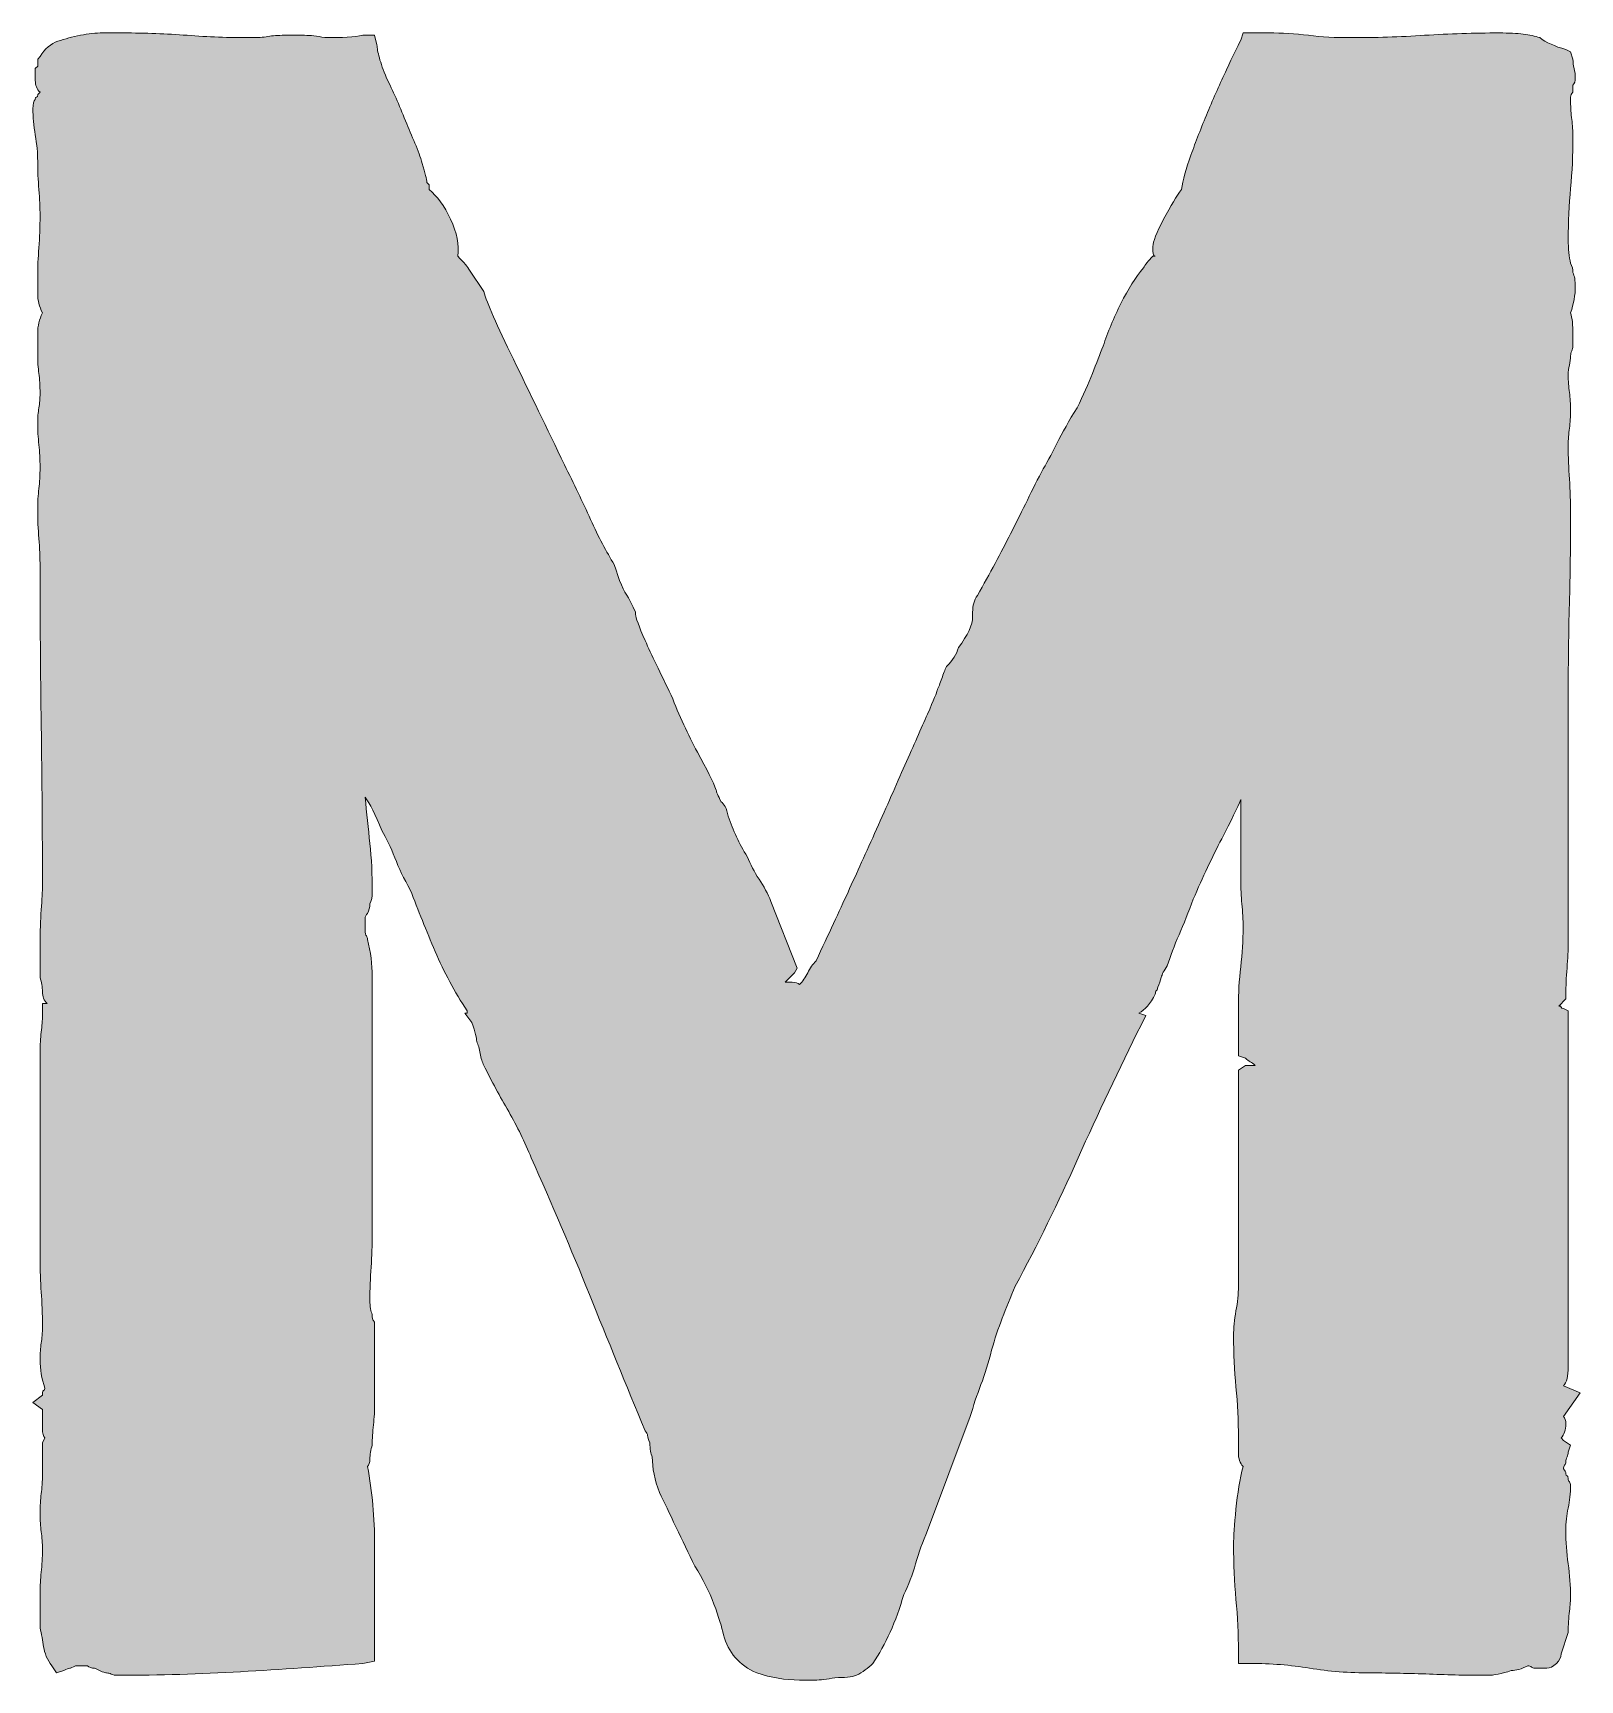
# Model space of a CAD drawing. Header units: inches. Extents: x 35 to 465, y -451 to -49.
# Drawn here: x 301.7 to 379.1, y -285.1 to -202.7 of the extents above; entities that cross this region are included whole.
import ezdxf

# ---------------------------------------------------------------- set-up
doc = ezdxf.new("R2010")
doc.units = ezdxf.units.IN
doc.header["$MEASUREMENT"] = 0
doc.layers.add('Layer 1', color=7, linetype='Continuous')

# ---------------------------------------------------------------- blocks, each defined once
blk = doc.blocks.new('block 11')
at = {"layer": 'Layer 1', "true_color": 0x0b0b0b}
h = blk.add_hatch(color=28, dxfattribs=at)
h.dxf.hatch_style = 2
edge = h.paths.add_edge_path()
edge.add_spline(control_points=[(302.661, -284.349), (302.423, -284.034), (302.284, -283.717), (302.244, -283.4), (302.204, -283.085), (302.144, -282.768), (302.067, -282.451), (302.067, -282.451), (302.067, -280.671), (302.067, -280.671), (302.067, -280.355), (302.086, -280.018), (302.125, -279.662), (302.165, -279.306), (302.186, -278.931), (302.186, -278.535), (302.186, -278.219), (302.165, -277.922), (302.125, -277.644), (302.086, -277.368), (302.067, -277.071), (302.067, -276.754), (302.067, -276.359), (302.086, -276.023), (302.125, -275.746), (302.165, -275.469), (302.186, -275.134), (302.186, -274.736), (302.186, -274.736), (302.186, -273.431), (302.186, -273.431), (302.186, -273.431), (302.186, -273.193), (302.186, -273.193), (302.186, -273.193), (302.304, -272.956), (302.304, -272.956), (302.225, -272.878), (302.186, -272.719), (302.186, -272.481), (302.186, -272.481), (302.186, -271.532), (302.186, -271.532), (302.186, -271.532), (301.71, -271.176), (301.71, -271.176), (301.71, -271.176), (302.186, -270.819), (302.186, -270.819), (302.186, -270.819), (302.186, -270.702), (302.186, -270.702), (302.186, -270.623), (302.204, -270.583), (302.244, -270.583), (302.284, -270.583), (302.304, -270.543), (302.304, -270.464), (302.144, -269.989), (302.067, -269.514), (302.067, -269.04), (302.067, -268.725), (302.086, -268.446), (302.125, -268.209), (302.165, -267.971), (302.186, -267.695), (302.186, -267.378), (302.186, -266.746), (302.165, -266.172), (302.125, -265.657), (302.086, -265.143), (302.067, -264.57), (302.067, -263.936), (302.067, -263.936), (302.067, -253.61), (302.067, -253.61), (302.067, -253.295), (302.086, -252.978), (302.125, -252.661), (302.165, -252.345), (302.186, -252.068), (302.186, -251.83), (302.186, -251.83), (302.186, -251.237), (302.186, -251.237), (302.186, -251.237), (302.423, -251.237), (302.423, -251.237), (302.263, -251.08), (302.186, -250.881), (302.186, -250.644), (302.186, -250.406), (302.144, -250.169), (302.067, -249.932), (302.067, -249.932), (302.067, -248.27), (302.067, -248.27), (302.067, -247.637), (302.086, -247.065), (302.125, -246.549), (302.165, -246.036), (302.186, -245.62), (302.186, -245.303), (302.186, -242.692), (302.165, -240.042), (302.125, -237.351), (302.086, -234.662), (302.067, -232.011), (302.067, -229.399), (302.067, -228.925), (302.046, -228.45), (302.008, -227.975), (301.967, -227.5), (301.948, -227.026), (301.948, -226.551), (301.948, -226.155), (301.967, -225.8), (302.008, -225.483), (302.046, -225.167), (302.067, -224.811), (302.067, -224.414), (302.067, -224.019), (302.046, -223.643), (302.008, -223.287), (301.967, -222.931), (301.948, -222.556), (301.948, -222.159), (301.948, -221.922), (301.967, -221.685), (302.008, -221.447), (302.046, -221.21), (302.067, -220.973), (302.067, -220.735), (302.067, -220.341), (302.046, -220.005), (302.008, -219.727), (301.967, -219.45), (301.948, -219.115), (301.948, -218.717), (301.948, -218.402), (301.948, -218.065), (301.948, -217.709), (301.948, -217.353), (302.025, -217.017), (302.186, -216.7), (302.025, -216.385), (301.948, -216.067), (301.948, -215.75), (301.948, -215.435), (301.948, -215.118), (301.948, -214.801), (301.948, -214.406), (301.967, -213.952), (302.008, -213.437), (302.046, -212.923), (302.067, -212.389), (302.067, -211.834), (302.067, -211.439), (302.046, -211.003), (302.008, -210.529), (301.967, -210.053), (301.948, -209.579), (301.948, -209.105), (301.948, -208.709), (301.906, -208.274), (301.829, -207.798), (301.75, -207.324), (301.71, -206.89), (301.71, -206.493), (301.71, -206.256), (301.75, -206.098), (301.829, -206.019), (301.829, -205.94), (301.848, -205.9), (301.889, -205.9), (301.927, -205.9), (301.948, -205.861), (301.948, -205.781), (301.948, -205.781), (302.067, -205.662), (302.067, -205.662), (301.906, -205.505), (301.829, -205.306), (301.829, -205.069), (301.829, -205.069), (301.829, -204.832), (301.829, -204.832), (301.829, -204.832), (301.829, -204.476), (301.829, -204.476), (301.829, -204.476), (301.948, -204.357), (301.948, -204.357), (301.948, -204.357), (301.948, -204.238), (301.948, -204.238), (301.948, -204.238), (301.948, -204.001), (301.948, -204.001), (301.948, -204.001), (302.067, -203.882), (302.067, -203.882), (302.304, -203.487), (302.601, -203.23), (302.957, -203.111), (303.314, -202.992), (303.687, -202.894), (304.085, -202.814), (304.479, -202.736), (304.857, -202.696), (305.211, -202.696), (305.568, -202.696), (305.904, -202.696), (306.22, -202.696), (307.328, -202.696), (308.395, -202.736), (309.425, -202.814), (310.453, -202.894), (311.521, -202.932), (312.63, -202.932), (312.945, -202.932), (313.223, -202.915), (313.46, -202.873), (313.698, -202.834), (313.973, -202.814), (314.292, -202.814), (314.686, -202.814), (315.022, -202.814), (315.299, -202.814), (315.577, -202.814), (315.913, -202.855), (316.309, -202.932), (317.178, -202.932), (317.81, -202.894), (318.208, -202.814), (318.208, -202.814), (318.801, -202.814), (318.801, -202.814), (318.801, -202.814), (318.919, -203.289), (318.919, -203.289), (318.919, -203.448), (318.959, -203.665), (319.038, -203.942), (319.116, -204.22), (319.234, -204.556), (319.395, -204.95), (319.553, -205.268), (319.71, -205.603), (319.87, -205.959), (320.027, -206.315), (320.185, -206.692), (320.344, -207.086), (320.502, -207.483), (320.659, -207.858), (320.819, -208.214), (320.977, -208.57), (321.094, -208.908), (321.175, -209.223), (321.332, -209.698), (321.413, -210.015), (321.413, -210.172), (321.413, -210.172), (321.53, -210.291), (321.53, -210.291), (321.53, -210.291), (321.53, -210.529), (321.53, -210.529), (321.926, -210.846), (322.283, -211.341), (322.6, -212.011), (322.915, -212.685), (323.034, -213.299), (322.954, -213.852), (323.271, -214.169), (323.469, -214.406), (323.548, -214.564), (323.548, -214.564), (324.262, -215.631), (324.262, -215.631), (324.418, -216.186), (324.914, -217.314), (325.744, -219.015), (326.574, -220.717), (327.425, -222.477), (328.296, -224.295), (328.77, -225.245), (329.204, -226.155), (329.602, -227.026), (329.996, -227.897), (330.392, -228.648), (330.788, -229.28), (331.026, -230.072), (331.264, -230.627), (331.499, -230.942), (331.499, -230.942), (331.737, -231.416), (331.737, -231.416), (331.737, -231.416), (331.856, -231.654), (331.856, -231.654), (331.856, -231.654), (331.856, -231.773), (331.856, -231.773), (331.856, -231.932), (332.014, -232.366), (332.331, -233.078), (332.646, -233.79), (333.082, -234.701), (333.637, -235.808), (334.031, -236.837), (334.467, -237.787), (334.942, -238.656), (335.417, -239.528), (335.732, -240.161), (335.891, -240.556), (335.891, -240.635), (335.97, -240.834), (336.129, -241.149), (336.287, -241.228), (336.406, -241.466), (336.485, -241.861), (336.723, -242.573), (337.038, -243.247), (337.434, -243.879), (337.592, -244.276), (337.79, -244.65), (338.028, -245.006), (338.266, -245.362), (338.462, -245.739), (338.622, -246.134), (338.622, -246.134), (339.928, -249.457), (339.928, -249.457), (339.928, -249.457), (339.809, -249.694), (339.809, -249.694), (339.809, -249.694), (339.333, -250.169), (339.333, -250.169), (339.333, -250.169), (339.69, -250.169), (339.69, -250.169), (339.847, -250.169), (339.965, -250.209), (340.047, -250.287), (340.203, -250.13), (340.343, -249.932), (340.462, -249.694), (340.58, -249.457), (340.716, -249.26), (340.877, -249.101), (341.508, -247.756), (342.042, -246.608), (342.478, -245.659), (342.912, -244.709), (343.387, -243.662), (343.902, -242.514), (344.417, -241.368), (344.891, -240.299), (345.326, -239.309), (345.76, -238.32), (346.138, -237.47), (346.454, -236.758), (346.769, -236.045), (346.93, -235.65), (346.93, -235.571), (347.007, -235.413), (347.086, -235.215), (347.167, -234.977), (347.245, -234.74), (347.324, -234.543), (347.403, -234.384), (347.72, -234.069), (347.918, -233.752), (347.997, -233.435), (348.473, -232.802), (348.709, -232.288), (348.709, -231.892), (348.709, -231.892), (348.709, -231.654), (348.709, -231.654), (348.709, -231.339), (348.788, -231.061), (348.946, -230.823), (349.58, -229.716), (350.133, -228.687), (350.608, -227.738), (351.084, -226.788), (351.597, -225.761), (352.151, -224.652), (352.389, -224.257), (352.645, -223.782), (352.923, -223.228), (353.2, -222.675), (353.534, -222.082), (353.932, -221.447), (354.247, -220.815), (354.505, -220.242), (354.703, -219.727), (354.9, -219.213), (355.077, -218.758), (355.237, -218.362), (355.475, -217.65), (355.771, -216.938), (356.128, -216.226), (356.484, -215.514), (356.858, -214.919), (357.256, -214.445), (357.333, -214.287), (357.491, -214.089), (357.729, -213.852), (357.729, -213.852), (357.848, -213.852), (357.848, -213.852), (357.769, -213.852), (357.729, -213.773), (357.729, -213.614), (357.729, -213.614), (357.729, -213.377), (357.729, -213.377), (357.729, -213.14), (357.908, -212.685), (358.263, -212.011), (358.62, -211.341), (358.916, -210.846), (359.153, -210.529), (359.231, -210.053), (359.391, -209.481), (359.629, -208.808), (359.866, -208.136), (360.142, -207.424), (360.459, -206.671), (360.774, -205.92), (361.093, -205.208), (361.409, -204.535), (361.724, -203.863), (361.962, -203.368), (362.121, -203.051), (362.121, -203.051), (362.239, -202.696), (362.239, -202.696), (362.239, -202.696), (362.596, -202.696), (362.596, -202.696), (362.596, -202.696), (363.545, -202.696), (363.545, -202.696), (364.177, -202.696), (364.829, -202.736), (365.503, -202.814), (366.174, -202.894), (366.869, -202.932), (367.58, -202.932), (368.845, -202.932), (370.09, -202.894), (371.318, -202.814), (372.545, -202.736), (373.791, -202.696), (375.057, -202.696), (375.533, -202.696), (375.927, -202.716), (376.244, -202.754), (376.559, -202.796), (376.838, -202.855), (377.076, -202.932), (377.391, -203.17), (377.826, -203.368), (378.381, -203.526), (378.381, -203.526), (378.619, -203.645), (378.619, -203.645), (378.619, -203.645), (378.737, -204.001), (378.737, -204.001), (378.737, -204.161), (378.754, -204.318), (378.796, -204.476), (378.836, -204.635), (378.854, -204.792), (378.854, -204.95), (378.854, -205.109), (378.815, -205.228), (378.737, -205.306), (378.737, -205.306), (378.737, -205.662), (378.737, -205.662), (378.656, -205.742), (378.619, -205.821), (378.619, -205.9), (378.619, -205.9), (378.619, -206.137), (378.619, -206.137), (378.619, -206.454), (378.636, -206.75), (378.677, -207.027), (378.717, -207.305), (378.737, -207.602), (378.737, -207.917), (378.737, -208.789), (378.696, -209.638), (378.619, -210.469), (378.538, -211.299), (378.5, -212.151), (378.5, -213.021), (378.5, -213.495), (378.538, -213.892), (378.619, -214.207), (378.696, -214.368), (378.737, -214.525), (378.737, -214.683), (378.815, -214.842), (378.854, -215.08), (378.854, -215.395), (378.854, -215.792), (378.775, -216.226), (378.619, -216.7), (378.696, -216.938), (378.737, -217.293), (378.737, -217.768), (378.737, -217.768), (378.737, -218.362), (378.737, -218.362), (378.737, -218.441), (378.717, -218.521), (378.677, -218.599), (378.636, -218.679), (378.619, -218.758), (378.619, -218.836), (378.619, -218.996), (378.598, -219.153), (378.558, -219.311), (378.519, -219.47), (378.5, -219.629), (378.5, -219.786), (378.5, -220.103), (378.519, -220.399), (378.558, -220.676), (378.598, -220.954), (378.619, -221.251), (378.619, -221.566), (378.619, -221.883), (378.598, -222.18), (378.558, -222.456), (378.519, -222.734), (378.5, -223.031), (378.5, -223.347), (378.5, -223.901), (378.519, -224.455), (378.558, -225.008), (378.598, -225.562), (378.619, -226.155), (378.619, -226.788), (378.619, -228.292), (378.598, -229.775), (378.558, -231.239), (378.519, -232.704), (378.5, -234.147), (378.5, -235.571), (378.5, -235.571), (378.5, -248.151), (378.5, -248.151), (378.5, -248.548), (378.479, -248.982), (378.439, -249.457), (378.4, -249.932), (378.381, -250.368), (378.381, -250.762), (378.381, -250.762), (378.381, -251), (378.381, -251), (378.381, -251), (378.024, -251.356), (378.024, -251.356), (378.102, -251.356), (378.143, -251.376), (378.143, -251.415), (378.143, -251.456), (378.183, -251.474), (378.262, -251.474), (378.262, -251.474), (378.5, -251.593), (378.5, -251.593), (378.5, -251.593), (378.5, -269.395), (378.5, -269.395), (378.5, -269.871), (378.419, -270.187), (378.262, -270.345), (378.262, -270.345), (379.092, -270.702), (379.092, -270.702), (379.092, -270.702), (378.262, -271.888), (378.262, -271.888), (378.339, -271.967), (378.381, -272.086), (378.381, -272.244), (378.381, -272.561), (378.3, -272.798), (378.143, -272.956), (378.143, -272.956), (378.262, -273.075), (378.262, -273.075), (378.262, -273.075), (378.619, -273.312), (378.619, -273.312), (378.619, -273.312), (378.5, -273.668), (378.5, -273.668), (378.5, -273.748), (378.479, -273.827), (378.439, -273.905), (378.4, -273.986), (378.381, -274.065), (378.381, -274.143), (378.381, -274.222), (378.36, -274.282), (378.321, -274.32), (378.281, -274.362), (378.262, -274.421), (378.262, -274.499), (378.339, -274.579), (378.381, -274.658), (378.381, -274.736), (378.381, -274.816), (378.4, -274.855), (378.439, -274.855), (378.479, -274.855), (378.5, -274.896), (378.5, -274.974), (378.5, -275.053), (378.519, -275.113), (378.558, -275.151), (378.598, -275.193), (378.619, -275.252), (378.619, -275.33), (378.619, -275.727), (378.577, -276.101), (378.5, -276.458), (378.419, -276.813), (378.381, -277.19), (378.381, -277.585), (378.381, -278.139), (378.419, -278.694), (378.5, -279.247), (378.577, -279.8), (378.619, -280.355), (378.619, -280.908), (378.619, -281.067), (378.598, -281.305), (378.558, -281.62), (378.519, -281.938), (378.5, -282.293), (378.5, -282.688), (378.5, -282.688), (378.143, -283.756), (378.143, -283.756), (378.143, -283.915), (378.064, -284.074), (377.906, -284.231), (377.747, -284.391), (377.589, -284.468), (377.43, -284.468), (377.43, -284.468), (376.838, -284.468), (376.838, -284.468), (376.759, -284.468), (376.698, -284.45), (376.659, -284.409), (376.619, -284.37), (376.559, -284.349), (376.481, -284.349), (376.164, -284.51), (375.889, -284.587), (375.651, -284.587), (375.176, -284.746), (374.78, -284.825), (374.463, -284.825), (373.514, -284.825), (372.545, -284.806), (371.556, -284.765), (370.566, -284.727), (369.598, -284.706), (368.649, -284.706), (367.54, -284.706), (366.512, -284.628), (365.563, -284.468), (364.612, -284.311), (363.622, -284.231), (362.596, -284.231), (362.596, -284.231), (362.002, -284.231), (362.002, -284.231), (362.002, -284.231), (362.002, -283.637), (362.002, -283.637), (362.002, -282.768), (361.962, -281.898), (361.883, -281.026), (361.804, -280.157), (361.764, -279.247), (361.764, -278.297), (361.764, -277.902), (361.804, -277.308), (361.883, -276.516), (361.962, -275.727), (362.079, -275.015), (362.239, -274.38), (362.079, -274.222), (362.002, -273.986), (362.002, -273.668), (362.002, -273.668), (362.002, -273.312), (362.002, -273.312), (362.002, -273.312), (362.002, -272.956), (362.002, -272.956), (362.002, -272.086), (361.962, -271.235), (361.883, -270.404), (361.804, -269.573), (361.764, -268.725), (361.764, -267.853), (361.764, -267.458), (361.804, -267.042), (361.883, -266.606), (361.962, -266.172), (362.002, -265.757), (362.002, -265.36), (362.002, -265.36), (362.002, -263.343), (362.002, -263.343), (362.002, -263.343), (362.002, -254.56), (362.002, -254.56), (362.002, -254.56), (362.358, -254.322), (362.358, -254.322), (362.358, -254.322), (362.834, -254.322), (362.834, -254.322), (362.753, -254.245), (362.673, -254.186), (362.596, -254.145), (362.517, -254.105), (362.436, -254.046), (362.358, -253.967), (362.358, -253.967), (362.002, -253.848), (362.002, -253.848), (362.002, -253.848), (362.002, -251.356), (362.002, -251.356), (362.002, -250.723), (362.041, -250.071), (362.121, -249.397), (362.198, -248.726), (362.239, -248.073), (362.239, -247.439), (362.239, -247.044), (362.219, -246.649), (362.181, -246.253), (362.139, -245.857), (362.121, -245.462), (362.121, -245.065), (362.121, -245.065), (362.121, -241.03), (362.121, -241.03), (361.962, -241.427), (361.645, -242.08), (361.172, -242.988), (360.696, -243.899), (360.221, -244.908), (359.748, -246.015), (359.51, -246.649), (359.272, -247.243), (359.035, -247.796), (358.797, -248.349), (358.599, -248.863), (358.442, -249.338), (358.282, -249.575), (358.184, -249.773), (358.144, -249.932), (358.105, -250.091), (358.044, -250.249), (357.967, -250.406), (357.967, -250.486), (357.946, -250.545), (357.908, -250.585), (357.867, -250.625), (357.848, -250.685), (357.848, -250.762), (357.61, -251.237), (357.333, -251.554), (357.018, -251.712), (357.018, -251.712), (357.373, -251.83), (357.373, -251.83), (357.373, -251.83), (357.137, -252.305), (357.137, -252.305), (356.028, -254.521), (354.979, -256.737), (353.99, -258.951), (353, -261.168), (351.953, -263.304), (350.846, -265.36), (350.608, -265.915), (350.389, -266.449), (350.193, -266.963), (349.995, -267.478), (349.816, -268.013), (349.659, -268.565), (349.499, -269.199), (349.322, -269.772), (349.126, -270.286), (348.926, -270.802), (348.748, -271.335), (348.592, -271.888), (348.592, -271.888), (346.454, -277.585), (346.454, -277.585), (346.217, -278.139), (346.019, -278.694), (345.86, -279.247), (345.702, -279.8), (345.506, -280.314), (345.268, -280.789), (344.872, -282.136), (344.357, -283.282), (343.725, -284.231), (343.487, -284.468), (343.21, -284.667), (342.895, -284.825), (342.657, -284.904), (342.301, -284.943), (341.825, -284.943), (341.429, -285.023), (341.093, -285.061), (340.816, -285.061), (340.539, -285.061), (340.282, -285.061), (340.047, -285.061), (339.333, -285.061), (338.622, -284.943), (337.909, -284.706), (337.038, -284.311), (336.485, -283.679), (336.247, -282.807), (336.168, -282.412), (336.01, -281.898), (335.774, -281.264), (335.536, -280.631), (335.219, -279.999), (334.823, -279.365), (334.506, -278.733), (334.189, -278.08), (333.874, -277.407), (333.557, -276.735), (333.28, -276.161), (333.042, -275.686), (332.807, -275.053), (332.688, -274.46), (332.688, -273.905), (332.607, -273.748), (332.569, -273.51), (332.569, -273.193), (332.488, -273.036), (332.45, -272.917), (332.45, -272.838), (332.45, -272.76), (332.409, -272.679), (332.331, -272.6), (331.383, -270.306), (330.451, -268.03), (329.541, -265.775), (328.632, -263.521), (327.663, -261.247), (326.635, -258.951), (326.318, -258.161), (325.94, -257.39), (325.507, -256.637), (325.071, -255.886), (324.656, -255.115), (324.262, -254.322), (324.18, -254.165), (324.122, -253.967), (324.082, -253.729), (324.043, -253.492), (323.982, -253.295), (323.905, -253.136), (323.905, -252.978), (323.826, -252.661), (323.667, -252.186), (323.667, -252.186), (323.311, -251.712), (323.311, -251.712), (323.311, -251.712), (323.43, -251.712), (323.43, -251.712), (323.43, -251.712), (323.43, -251.593), (323.43, -251.593), (322.796, -250.644), (322.262, -249.656), (321.828, -248.626), (321.392, -247.598), (320.977, -246.569), (320.581, -245.54), (320.264, -244.988), (320.006, -244.454), (319.81, -243.938), (319.612, -243.424), (319.395, -242.97), (319.157, -242.573), (318.84, -241.783), (318.565, -241.228), (318.327, -240.911), (318.404, -241.704), (318.484, -242.475), (318.565, -243.226), (318.642, -243.979), (318.682, -244.789), (318.682, -245.659), (318.682, -245.896), (318.642, -246.095), (318.565, -246.253), (318.565, -246.412), (318.523, -246.569), (318.446, -246.727), (318.365, -246.807), (318.327, -246.886), (318.327, -246.965), (318.327, -246.965), (318.327, -247.32), (318.327, -247.32), (318.327, -247.32), (318.327, -247.558), (318.327, -247.558), (318.327, -247.717), (318.346, -247.815), (318.386, -247.854), (318.425, -247.896), (318.446, -247.955), (318.446, -248.032), (318.602, -248.667), (318.682, -249.278), (318.682, -249.872), (318.682, -250.466), (318.682, -251.08), (318.682, -251.712), (318.682, -251.712), (318.682, -262.75), (318.682, -262.75), (318.682, -263.304), (318.663, -263.858), (318.623, -264.411), (318.582, -264.965), (318.565, -265.52), (318.565, -266.072), (318.565, -266.389), (318.602, -266.627), (318.682, -266.785), (318.682, -266.944), (318.701, -267.042), (318.742, -267.082), (318.782, -267.122), (318.801, -267.182), (318.801, -267.259), (318.801, -267.259), (318.801, -267.853), (318.801, -267.853), (318.801, -267.853), (318.801, -271.176), (318.801, -271.176), (318.801, -271.573), (318.782, -271.947), (318.742, -272.303), (318.701, -272.66), (318.682, -272.997), (318.682, -273.312), (318.602, -273.55), (318.565, -273.787), (318.565, -274.024), (318.565, -274.184), (318.523, -274.303), (318.446, -274.38), (318.682, -275.647), (318.801, -276.952), (318.801, -278.297), (318.801, -278.297), (318.801, -282.095), (318.801, -282.095), (318.801, -282.095), (318.801, -284.113), (318.801, -284.113), (318.801, -284.113), (318.208, -284.231), (318.208, -284.231), (316.15, -284.391), (314.113, -284.528), (312.096, -284.646), (310.078, -284.765), (308.041, -284.825), (305.983, -284.825), (305.824, -284.825), (305.706, -284.806), (305.628, -284.765), (305.547, -284.727), (305.468, -284.706), (305.39, -284.706), (305.309, -284.706), (305.111, -284.628), (304.796, -284.468), (304.638, -284.468), (304.519, -284.429), (304.44, -284.349), (304.44, -284.349), (304.204, -284.349), (304.204, -284.349), (304.204, -284.349), (303.847, -284.349), (303.847, -284.349), (303.687, -284.429), (303.589, -284.468), (303.551, -284.468), (303.51, -284.468), (303.412, -284.51), (303.253, -284.587), (303.253, -284.587), (302.897, -284.706), (302.897, -284.706), (302.897, -284.706), (302.661, -284.349), (302.661, -284.349)], knot_values=[0, 0, 0, 0, 1, 1, 1, 2, 2, 2, 3, 3, 3, 4, 4, 4, 5, 5, 5, 6, 6, 6, 7, 7, 7, 8, 8, 8, 9, 9, 9, 10, 10, 10, 11, 11, 11, 12, 12, 12, 13, 13, 13, 14, 14, 14, 15, 15, 15, 16, 16, 16, 17, 17, 17, 18, 18, 18, 19, 19, 19, 20, 20, 20, 21, 21, 21, 22, 22, 22, 23, 23, 23, 24, 24, 24, 25, 25, 25, 26, 26, 26, 27, 27, 27, 28, 28, 28, 29, 29, 29, 30, 30, 30, 31, 31, 31, 32, 32, 32, 33, 33, 33, 34, 34, 34, 35, 35, 35, 36, 36, 36, 37, 37, 37, 38, 38, 38, 39, 39, 39, 40, 40, 40, 41, 41, 41, 42, 42, 42, 43, 43, 43, 44, 44, 44, 45, 45, 45, 46, 46, 46, 47, 47, 47, 48, 48, 48, 49, 49, 49, 50, 50, 50, 51, 51, 51, 52, 52, 52, 53, 53, 53, 54, 54, 54, 55, 55, 55, 56, 56, 56, 57, 57, 57, 58, 58, 58, 59, 59, 59, 60, 60, 60, 61, 61, 61, 62, 62, 62, 63, 63, 63, 64, 64, 64, 65, 65, 65, 66, 66, 66, 67, 67, 67, 68, 68, 68, 69, 69, 69, 70, 70, 70, 71, 71, 71, 72, 72, 72, 73, 73, 73, 74, 74, 74, 75, 75, 75, 76, 76, 76, 77, 77, 77, 78, 78, 78, 79, 79, 79, 80, 80, 80, 81, 81, 81, 82, 82, 82, 83, 83, 83, 84, 84, 84, 85, 85, 85, 86, 86, 86, 87, 87, 87, 88, 88, 88, 89, 89, 89, 90, 90, 90, 91, 91, 91, 92, 92, 92, 93, 93, 93, 94, 94, 94, 95, 95, 95, 96, 96, 96, 97, 97, 97, 98, 98, 98, 99, 99, 99, 100, 100, 100, 101, 101, 101, 102, 102, 102, 103, 103, 103, 104, 104, 104, 105, 105, 105, 106, 106, 106, 107, 107, 107, 108, 108, 108, 109, 109, 109, 110, 110, 110, 111, 111, 111, 112, 112, 112, 113, 113, 113, 114, 114, 114, 115, 115, 115, 116, 116, 116, 117, 117, 117, 118, 118, 118, 119, 119, 119, 120, 120, 120, 121, 121, 121, 122, 122, 122, 123, 123, 123, 124, 124, 124, 125, 125, 125, 126, 126, 126, 127, 127, 127, 128, 128, 128, 129, 129, 129, 130, 130, 130, 131, 131, 131, 132, 132, 132, 133, 133, 133, 134, 134, 134, 135, 135, 135, 136, 136, 136, 137, 137, 137, 138, 138, 138, 139, 139, 139, 140, 140, 140, 141, 141, 141, 142, 142, 142, 143, 143, 143, 144, 144, 144, 145, 145, 145, 146, 146, 146, 147, 147, 147, 148, 148, 148, 149, 149, 149, 150, 150, 150, 151, 151, 151, 152, 152, 152, 153, 153, 153, 154, 154, 154, 155, 155, 155, 156, 156, 156, 157, 157, 157, 158, 158, 158, 159, 159, 159, 160, 160, 160, 161, 161, 161, 162, 162, 162, 163, 163, 163, 164, 164, 164, 165, 165, 165, 166, 166, 166, 167, 167, 167, 168, 168, 168, 169, 169, 169, 170, 170, 170, 171, 171, 171, 172, 172, 172, 173, 173, 173, 174, 174, 174, 175, 175, 175, 176, 176, 176, 177, 177, 177, 178, 178, 178, 179, 179, 179, 180, 180, 180, 181, 181, 181, 182, 182, 182, 183, 183, 183, 184, 184, 184, 185, 185, 185, 186, 186, 186, 187, 187, 187, 188, 188, 188, 189, 189, 189, 190, 190, 190, 191, 191, 191, 192, 192, 192, 193, 193, 193, 194, 194, 194, 195, 195, 195, 196, 196, 196, 197, 197, 197, 198, 198, 198, 199, 199, 199, 200, 200, 200, 201, 201, 201, 202, 202, 202, 203, 203, 203, 204, 204, 204, 205, 205, 205, 206, 206, 206, 207, 207, 207, 208, 208, 208, 209, 209, 209, 210, 210, 210, 211, 211, 211, 212, 212, 212, 213, 213, 213, 214, 214, 214, 215, 215, 215, 216, 216, 216, 217, 217, 217, 218, 218, 218, 219, 219, 219, 220, 220, 220, 221, 221, 221, 222, 222, 222, 223, 223, 223, 224, 224, 224, 225, 225, 225, 226, 226, 226, 227, 227, 227, 228, 228, 228, 229, 229, 229, 230, 230, 230, 231, 231, 231, 232, 232, 232, 233, 233, 233, 234, 234, 234, 235, 235, 235, 236, 236, 236, 237, 237, 237, 238, 238, 238, 239, 239, 239, 240, 240, 240, 241, 241, 241, 242, 242, 242, 243, 243, 243, 244, 244, 244, 245, 245, 245, 246, 246, 246, 247, 247, 247, 248, 248, 248, 249, 249, 249, 250, 250, 250, 251, 251, 251, 252, 252, 252, 253, 253, 253, 254, 254, 254, 255, 255, 255, 256, 256, 256, 257, 257, 257, 258, 258, 258, 259, 259, 259, 260, 260, 260, 261, 261, 261, 262, 262, 262, 263, 263, 263, 264, 264, 264, 265, 265, 265, 266, 266, 266, 267, 267, 267, 268, 268, 268, 269, 269, 269, 270, 270, 270, 271, 271, 271, 272, 272, 272, 273, 273, 273, 274, 274, 274, 275, 275, 275, 276, 276, 276, 277, 277, 277, 278, 278, 278, 279, 279, 279, 280, 280, 280, 281, 281, 281, 282, 282, 282, 283, 283, 283, 284, 284, 284, 285, 285, 285, 286, 286, 286, 287, 287, 287, 288, 288, 288, 289, 289, 289, 290, 290, 290, 291, 291, 291, 292, 292, 292, 293, 293, 293, 294, 294, 294, 295, 295, 295, 296, 296, 296, 297, 297, 297, 298, 298, 298, 299, 299, 299, 300, 300, 300, 301, 301, 301, 302, 302, 302, 303, 303, 303, 304, 304, 304, 305, 305, 305, 306, 306, 306, 307, 307, 307, 308, 308, 308, 309, 309, 309, 310, 310, 310, 311, 311, 311, 312, 312, 312, 313, 313, 313, 314, 314, 314, 315, 315, 315, 316, 316, 316, 317, 317, 317, 318, 318, 318, 319, 319, 319, 320, 320, 320, 321, 321, 321, 322, 322, 322, 323, 323, 323, 324, 324, 324, 325, 325, 325, 326, 326, 326, 327, 327, 327, 328, 328, 328, 329, 329, 329, 330, 330, 330, 331, 331, 331, 332, 332, 332, 333, 333, 333, 334, 334, 334, 335, 335, 335, 336, 336, 336, 337, 337, 337, 338, 338, 338, 339, 339, 339, 340, 340, 340, 341, 341, 341, 342, 342, 342, 343, 343, 343, 344, 344, 344, 345, 345, 345, 345], degree=3, periodic=1)
at = {"layer": 'Layer 1', "lineweight": 0}
blk.add_open_spline([(302.661, -284.349), (302.423, -284.034), (302.284, -283.717), (302.244, -283.4), (302.204, -283.085), (302.144, -282.768), (302.067, -282.451), (302.067, -282.451), (302.067, -280.671), (302.067, -280.671), (302.067, -280.355), (302.086, -280.018), (302.125, -279.662), (302.165, -279.306), (302.186, -278.931), (302.186, -278.535), (302.186, -278.219), (302.165, -277.922), (302.125, -277.644), (302.086, -277.368), (302.067, -277.071), (302.067, -276.754), (302.067, -276.359), (302.086, -276.023), (302.125, -275.746), (302.165, -275.469), (302.186, -275.134), (302.186, -274.736), (302.186, -274.736), (302.186, -273.431), (302.186, -273.431), (302.186, -273.431), (302.186, -273.193), (302.186, -273.193), (302.186, -273.193), (302.304, -272.956), (302.304, -272.956), (302.225, -272.878), (302.186, -272.719), (302.186, -272.481), (302.186, -272.481), (302.186, -271.532), (302.186, -271.532), (302.186, -271.532), (301.71, -271.176), (301.71, -271.176), (301.71, -271.176), (302.186, -270.819), (302.186, -270.819), (302.186, -270.819), (302.186, -270.702), (302.186, -270.702), (302.186, -270.623), (302.204, -270.583), (302.244, -270.583), (302.284, -270.583), (302.304, -270.543), (302.304, -270.464), (302.144, -269.989), (302.067, -269.514), (302.067, -269.04), (302.067, -268.725), (302.086, -268.446), (302.125, -268.209), (302.165, -267.971), (302.186, -267.695), (302.186, -267.378), (302.186, -266.746), (302.165, -266.172), (302.125, -265.657), (302.086, -265.143), (302.067, -264.57), (302.067, -263.936), (302.067, -263.936), (302.067, -253.61), (302.067, -253.61), (302.067, -253.295), (302.086, -252.978), (302.125, -252.661), (302.165, -252.345), (302.186, -252.068), (302.186, -251.83), (302.186, -251.83), (302.186, -251.237), (302.186, -251.237), (302.186, -251.237), (302.423, -251.237), (302.423, -251.237), (302.263, -251.08), (302.186, -250.881), (302.186, -250.644), (302.186, -250.406), (302.144, -250.169), (302.067, -249.932), (302.067, -249.932), (302.067, -248.27), (302.067, -248.27), (302.067, -247.637), (302.086, -247.065), (302.125, -246.549), (302.165, -246.036), (302.186, -245.62), (302.186, -245.303), (302.186, -242.692), (302.165, -240.042), (302.125, -237.351), (302.086, -234.662), (302.067, -232.011), (302.067, -229.399), (302.067, -228.925), (302.046, -228.45), (302.008, -227.975), (301.967, -227.5), (301.948, -227.026), (301.948, -226.551), (301.948, -226.155), (301.967, -225.8), (302.008, -225.483), (302.046, -225.167), (302.067, -224.811), (302.067, -224.414), (302.067, -224.019), (302.046, -223.643), (302.008, -223.287), (301.967, -222.931), (301.948, -222.556), (301.948, -222.159), (301.948, -221.922), (301.967, -221.685), (302.008, -221.447), (302.046, -221.21), (302.067, -220.973), (302.067, -220.735), (302.067, -220.341), (302.046, -220.005), (302.008, -219.727), (301.967, -219.45), (301.948, -219.115), (301.948, -218.717), (301.948, -218.402), (301.948, -218.065), (301.948, -217.709), (301.948, -217.353), (302.025, -217.017), (302.186, -216.7), (302.025, -216.385), (301.948, -216.067), (301.948, -215.75), (301.948, -215.435), (301.948, -215.118), (301.948, -214.801), (301.948, -214.406), (301.967, -213.952), (302.008, -213.437), (302.046, -212.923), (302.067, -212.389), (302.067, -211.834), (302.067, -211.439), (302.046, -211.003), (302.008, -210.529), (301.967, -210.053), (301.948, -209.579), (301.948, -209.105), (301.948, -208.709), (301.906, -208.274), (301.829, -207.798), (301.75, -207.324), (301.71, -206.89), (301.71, -206.493), (301.71, -206.256), (301.75, -206.098), (301.829, -206.019), (301.829, -205.94), (301.848, -205.9), (301.889, -205.9), (301.927, -205.9), (301.948, -205.861), (301.948, -205.781), (301.948, -205.781), (302.067, -205.662), (302.067, -205.662), (301.906, -205.505), (301.829, -205.306), (301.829, -205.069), (301.829, -205.069), (301.829, -204.832), (301.829, -204.832), (301.829, -204.832), (301.829, -204.476), (301.829, -204.476), (301.829, -204.476), (301.948, -204.357), (301.948, -204.357), (301.948, -204.357), (301.948, -204.238), (301.948, -204.238), (301.948, -204.238), (301.948, -204.001), (301.948, -204.001), (301.948, -204.001), (302.067, -203.882), (302.067, -203.882), (302.304, -203.487), (302.601, -203.23), (302.957, -203.111), (303.314, -202.992), (303.687, -202.894), (304.085, -202.814), (304.479, -202.736), (304.857, -202.696), (305.211, -202.696), (305.568, -202.696), (305.904, -202.696), (306.22, -202.696), (307.328, -202.696), (308.395, -202.736), (309.425, -202.814), (310.453, -202.894), (311.521, -202.932), (312.63, -202.932), (312.945, -202.932), (313.223, -202.915), (313.46, -202.873), (313.698, -202.834), (313.973, -202.814), (314.292, -202.814), (314.686, -202.814), (315.022, -202.814), (315.299, -202.814), (315.577, -202.814), (315.913, -202.855), (316.309, -202.932), (317.178, -202.932), (317.81, -202.894), (318.208, -202.814), (318.208, -202.814), (318.801, -202.814), (318.801, -202.814), (318.801, -202.814), (318.919, -203.289), (318.919, -203.289), (318.919, -203.448), (318.959, -203.665), (319.038, -203.942), (319.116, -204.22), (319.234, -204.556), (319.395, -204.95), (319.553, -205.268), (319.71, -205.603), (319.87, -205.959), (320.027, -206.315), (320.185, -206.692), (320.344, -207.086), (320.502, -207.483), (320.659, -207.858), (320.819, -208.214), (320.977, -208.57), (321.094, -208.908), (321.175, -209.223), (321.332, -209.698), (321.413, -210.015), (321.413, -210.172), (321.413, -210.172), (321.53, -210.291), (321.53, -210.291), (321.53, -210.291), (321.53, -210.529), (321.53, -210.529), (321.926, -210.846), (322.283, -211.341), (322.6, -212.011), (322.915, -212.685), (323.034, -213.299), (322.954, -213.852), (323.271, -214.169), (323.469, -214.406), (323.548, -214.564), (323.548, -214.564), (324.262, -215.631), (324.262, -215.631), (324.418, -216.186), (324.914, -217.314), (325.744, -219.015), (326.574, -220.717), (327.425, -222.477), (328.296, -224.295), (328.77, -225.245), (329.204, -226.155), (329.602, -227.026), (329.996, -227.897), (330.392, -228.648), (330.788, -229.28), (331.026, -230.072), (331.264, -230.627), (331.499, -230.942), (331.499, -230.942), (331.737, -231.416), (331.737, -231.416), (331.737, -231.416), (331.856, -231.654), (331.856, -231.654), (331.856, -231.654), (331.856, -231.773), (331.856, -231.773), (331.856, -231.932), (332.014, -232.366), (332.331, -233.078), (332.646, -233.79), (333.082, -234.701), (333.637, -235.808), (334.031, -236.837), (334.467, -237.787), (334.942, -238.656), (335.417, -239.528), (335.732, -240.161), (335.891, -240.556), (335.891, -240.635), (335.97, -240.834), (336.129, -241.149), (336.287, -241.228), (336.406, -241.466), (336.485, -241.861), (336.723, -242.573), (337.038, -243.247), (337.434, -243.879), (337.592, -244.276), (337.79, -244.65), (338.028, -245.006), (338.266, -245.362), (338.462, -245.739), (338.622, -246.134), (338.622, -246.134), (339.928, -249.457), (339.928, -249.457), (339.928, -249.457), (339.809, -249.694), (339.809, -249.694), (339.809, -249.694), (339.333, -250.169), (339.333, -250.169), (339.333, -250.169), (339.69, -250.169), (339.69, -250.169), (339.847, -250.169), (339.965, -250.209), (340.047, -250.287), (340.203, -250.13), (340.343, -249.932), (340.462, -249.694), (340.58, -249.457), (340.716, -249.26), (340.877, -249.101), (341.508, -247.756), (342.042, -246.608), (342.478, -245.659), (342.912, -244.709), (343.387, -243.662), (343.902, -242.514), (344.417, -241.368), (344.891, -240.299), (345.326, -239.309), (345.76, -238.32), (346.138, -237.47), (346.454, -236.758), (346.769, -236.045), (346.93, -235.65), (346.93, -235.571), (347.007, -235.413), (347.086, -235.215), (347.167, -234.977), (347.245, -234.74), (347.324, -234.543), (347.403, -234.384), (347.72, -234.069), (347.918, -233.752), (347.997, -233.435), (348.473, -232.802), (348.709, -232.288), (348.709, -231.892), (348.709, -231.892), (348.709, -231.654), (348.709, -231.654), (348.709, -231.339), (348.788, -231.061), (348.946, -230.823), (349.58, -229.716), (350.133, -228.687), (350.608, -227.738), (351.084, -226.788), (351.597, -225.761), (352.151, -224.652), (352.389, -224.257), (352.645, -223.782), (352.923, -223.228), (353.2, -222.675), (353.534, -222.082), (353.932, -221.447), (354.247, -220.815), (354.505, -220.242), (354.703, -219.727), (354.9, -219.213), (355.077, -218.758), (355.237, -218.362), (355.475, -217.65), (355.771, -216.938), (356.128, -216.226), (356.484, -215.514), (356.858, -214.919), (357.256, -214.445), (357.333, -214.287), (357.491, -214.089), (357.729, -213.852), (357.729, -213.852), (357.848, -213.852), (357.848, -213.852), (357.769, -213.852), (357.729, -213.773), (357.729, -213.614), (357.729, -213.614), (357.729, -213.377), (357.729, -213.377), (357.729, -213.14), (357.908, -212.685), (358.263, -212.011), (358.62, -211.341), (358.916, -210.846), (359.153, -210.529), (359.231, -210.053), (359.391, -209.481), (359.629, -208.808), (359.866, -208.136), (360.142, -207.424), (360.459, -206.671), (360.774, -205.92), (361.093, -205.208), (361.409, -204.535), (361.724, -203.863), (361.962, -203.368), (362.121, -203.051), (362.121, -203.051), (362.239, -202.696), (362.239, -202.696), (362.239, -202.696), (362.596, -202.696), (362.596, -202.696), (362.596, -202.696), (363.545, -202.696), (363.545, -202.696), (364.177, -202.696), (364.829, -202.736), (365.503, -202.814), (366.174, -202.894), (366.869, -202.932), (367.58, -202.932), (368.845, -202.932), (370.09, -202.894), (371.318, -202.814), (372.545, -202.736), (373.791, -202.696), (375.057, -202.696), (375.533, -202.696), (375.927, -202.716), (376.244, -202.754), (376.559, -202.796), (376.838, -202.855), (377.076, -202.932), (377.391, -203.17), (377.826, -203.368), (378.381, -203.526), (378.381, -203.526), (378.619, -203.645), (378.619, -203.645), (378.619, -203.645), (378.737, -204.001), (378.737, -204.001), (378.737, -204.161), (378.754, -204.318), (378.796, -204.476), (378.836, -204.635), (378.854, -204.792), (378.854, -204.95), (378.854, -205.109), (378.815, -205.228), (378.737, -205.306), (378.737, -205.306), (378.737, -205.662), (378.737, -205.662), (378.656, -205.742), (378.619, -205.821), (378.619, -205.9), (378.619, -205.9), (378.619, -206.137), (378.619, -206.137), (378.619, -206.454), (378.636, -206.75), (378.677, -207.027), (378.717, -207.305), (378.737, -207.602), (378.737, -207.917), (378.737, -208.789), (378.696, -209.638), (378.619, -210.469), (378.538, -211.299), (378.5, -212.151), (378.5, -213.021), (378.5, -213.495), (378.538, -213.892), (378.619, -214.207), (378.696, -214.368), (378.737, -214.525), (378.737, -214.683), (378.815, -214.842), (378.854, -215.08), (378.854, -215.395), (378.854, -215.792), (378.775, -216.226), (378.619, -216.7), (378.696, -216.938), (378.737, -217.293), (378.737, -217.768), (378.737, -217.768), (378.737, -218.362), (378.737, -218.362), (378.737, -218.441), (378.717, -218.521), (378.677, -218.599), (378.636, -218.679), (378.619, -218.758), (378.619, -218.836), (378.619, -218.996), (378.598, -219.153), (378.558, -219.311), (378.519, -219.47), (378.5, -219.629), (378.5, -219.786), (378.5, -220.103), (378.519, -220.399), (378.558, -220.676), (378.598, -220.954), (378.619, -221.251), (378.619, -221.566), (378.619, -221.883), (378.598, -222.18), (378.558, -222.456), (378.519, -222.734), (378.5, -223.031), (378.5, -223.347), (378.5, -223.901), (378.519, -224.455), (378.558, -225.008), (378.598, -225.562), (378.619, -226.155), (378.619, -226.788), (378.619, -228.292), (378.598, -229.775), (378.558, -231.239), (378.519, -232.704), (378.5, -234.147), (378.5, -235.571), (378.5, -235.571), (378.5, -248.151), (378.5, -248.151), (378.5, -248.548), (378.479, -248.982), (378.439, -249.457), (378.4, -249.932), (378.381, -250.368), (378.381, -250.762), (378.381, -250.762), (378.381, -251), (378.381, -251), (378.381, -251), (378.024, -251.356), (378.024, -251.356), (378.102, -251.356), (378.143, -251.376), (378.143, -251.415), (378.143, -251.456), (378.183, -251.474), (378.262, -251.474), (378.262, -251.474), (378.5, -251.593), (378.5, -251.593), (378.5, -251.593), (378.5, -269.395), (378.5, -269.395), (378.5, -269.871), (378.419, -270.187), (378.262, -270.345), (378.262, -270.345), (379.092, -270.702), (379.092, -270.702), (379.092, -270.702), (378.262, -271.888), (378.262, -271.888), (378.339, -271.967), (378.381, -272.086), (378.381, -272.244), (378.381, -272.561), (378.3, -272.798), (378.143, -272.956), (378.143, -272.956), (378.262, -273.075), (378.262, -273.075), (378.262, -273.075), (378.619, -273.312), (378.619, -273.312), (378.619, -273.312), (378.5, -273.668), (378.5, -273.668), (378.5, -273.748), (378.479, -273.827), (378.439, -273.905), (378.4, -273.986), (378.381, -274.065), (378.381, -274.143), (378.381, -274.222), (378.36, -274.282), (378.321, -274.32), (378.281, -274.362), (378.262, -274.421), (378.262, -274.499), (378.339, -274.579), (378.381, -274.658), (378.381, -274.736), (378.381, -274.816), (378.4, -274.855), (378.439, -274.855), (378.479, -274.855), (378.5, -274.896), (378.5, -274.974), (378.5, -275.053), (378.519, -275.113), (378.558, -275.151), (378.598, -275.193), (378.619, -275.252), (378.619, -275.33), (378.619, -275.727), (378.577, -276.101), (378.5, -276.458), (378.419, -276.813), (378.381, -277.19), (378.381, -277.585), (378.381, -278.139), (378.419, -278.694), (378.5, -279.247), (378.577, -279.8), (378.619, -280.355), (378.619, -280.908), (378.619, -281.067), (378.598, -281.305), (378.558, -281.62), (378.519, -281.938), (378.5, -282.293), (378.5, -282.688), (378.5, -282.688), (378.143, -283.756), (378.143, -283.756), (378.143, -283.915), (378.064, -284.074), (377.906, -284.231), (377.747, -284.391), (377.589, -284.468), (377.43, -284.468), (377.43, -284.468), (376.838, -284.468), (376.838, -284.468), (376.759, -284.468), (376.698, -284.45), (376.659, -284.409), (376.619, -284.37), (376.559, -284.349), (376.481, -284.349), (376.164, -284.51), (375.889, -284.587), (375.651, -284.587), (375.176, -284.746), (374.78, -284.825), (374.463, -284.825), (373.514, -284.825), (372.545, -284.806), (371.556, -284.765), (370.566, -284.727), (369.598, -284.706), (368.649, -284.706), (367.54, -284.706), (366.512, -284.628), (365.563, -284.468), (364.612, -284.311), (363.622, -284.231), (362.596, -284.231), (362.596, -284.231), (362.002, -284.231), (362.002, -284.231), (362.002, -284.231), (362.002, -283.637), (362.002, -283.637), (362.002, -282.768), (361.962, -281.898), (361.883, -281.026), (361.804, -280.157), (361.764, -279.247), (361.764, -278.297), (361.764, -277.902), (361.804, -277.308), (361.883, -276.516), (361.962, -275.727), (362.079, -275.015), (362.239, -274.38), (362.079, -274.222), (362.002, -273.986), (362.002, -273.668), (362.002, -273.668), (362.002, -273.312), (362.002, -273.312), (362.002, -273.312), (362.002, -272.956), (362.002, -272.956), (362.002, -272.086), (361.962, -271.235), (361.883, -270.404), (361.804, -269.573), (361.764, -268.725), (361.764, -267.853), (361.764, -267.458), (361.804, -267.042), (361.883, -266.606), (361.962, -266.172), (362.002, -265.757), (362.002, -265.36), (362.002, -265.36), (362.002, -263.343), (362.002, -263.343), (362.002, -263.343), (362.002, -254.56), (362.002, -254.56), (362.002, -254.56), (362.358, -254.322), (362.358, -254.322), (362.358, -254.322), (362.834, -254.322), (362.834, -254.322), (362.753, -254.245), (362.673, -254.186), (362.596, -254.145), (362.517, -254.105), (362.436, -254.046), (362.358, -253.967), (362.358, -253.967), (362.002, -253.848), (362.002, -253.848), (362.002, -253.848), (362.002, -251.356), (362.002, -251.356), (362.002, -250.723), (362.041, -250.071), (362.121, -249.397), (362.198, -248.726), (362.239, -248.073), (362.239, -247.439), (362.239, -247.044), (362.219, -246.649), (362.181, -246.253), (362.139, -245.857), (362.121, -245.462), (362.121, -245.065), (362.121, -245.065), (362.121, -241.03), (362.121, -241.03), (361.962, -241.427), (361.645, -242.08), (361.172, -242.988), (360.696, -243.899), (360.221, -244.908), (359.748, -246.015), (359.51, -246.649), (359.272, -247.243), (359.035, -247.796), (358.797, -248.349), (358.599, -248.863), (358.442, -249.338), (358.282, -249.575), (358.184, -249.773), (358.144, -249.932), (358.105, -250.091), (358.044, -250.249), (357.967, -250.406), (357.967, -250.486), (357.946, -250.545), (357.908, -250.585), (357.867, -250.625), (357.848, -250.685), (357.848, -250.762), (357.61, -251.237), (357.333, -251.554), (357.018, -251.712), (357.018, -251.712), (357.373, -251.83), (357.373, -251.83), (357.373, -251.83), (357.137, -252.305), (357.137, -252.305), (356.028, -254.521), (354.979, -256.737), (353.99, -258.951), (353, -261.168), (351.953, -263.304), (350.846, -265.36), (350.608, -265.915), (350.389, -266.449), (350.193, -266.963), (349.995, -267.478), (349.816, -268.013), (349.659, -268.565), (349.499, -269.199), (349.322, -269.772), (349.126, -270.286), (348.926, -270.802), (348.748, -271.335), (348.592, -271.888), (348.592, -271.888), (346.454, -277.585), (346.454, -277.585), (346.217, -278.139), (346.019, -278.694), (345.86, -279.247), (345.702, -279.8), (345.506, -280.314), (345.268, -280.789), (344.872, -282.136), (344.357, -283.282), (343.725, -284.231), (343.487, -284.468), (343.21, -284.667), (342.895, -284.825), (342.657, -284.904), (342.301, -284.943), (341.825, -284.943), (341.429, -285.023), (341.093, -285.061), (340.816, -285.061), (340.539, -285.061), (340.282, -285.061), (340.047, -285.061), (339.333, -285.061), (338.622, -284.943), (337.909, -284.706), (337.038, -284.311), (336.485, -283.679), (336.247, -282.807), (336.168, -282.412), (336.01, -281.898), (335.774, -281.264), (335.536, -280.631), (335.219, -279.999), (334.823, -279.365), (334.506, -278.733), (334.189, -278.08), (333.874, -277.407), (333.557, -276.735), (333.28, -276.161), (333.042, -275.686), (332.807, -275.053), (332.688, -274.46), (332.688, -273.905), (332.607, -273.748), (332.569, -273.51), (332.569, -273.193), (332.488, -273.036), (332.45, -272.917), (332.45, -272.838), (332.45, -272.76), (332.409, -272.679), (332.331, -272.6), (331.383, -270.306), (330.451, -268.03), (329.541, -265.775), (328.632, -263.521), (327.663, -261.247), (326.635, -258.951), (326.318, -258.161), (325.94, -257.39), (325.507, -256.637), (325.071, -255.886), (324.656, -255.115), (324.262, -254.322), (324.18, -254.165), (324.122, -253.967), (324.082, -253.729), (324.043, -253.492), (323.982, -253.295), (323.905, -253.136), (323.905, -252.978), (323.826, -252.661), (323.667, -252.186), (323.667, -252.186), (323.311, -251.712), (323.311, -251.712), (323.311, -251.712), (323.43, -251.712), (323.43, -251.712), (323.43, -251.712), (323.43, -251.593), (323.43, -251.593), (322.796, -250.644), (322.262, -249.656), (321.828, -248.626), (321.392, -247.598), (320.977, -246.569), (320.581, -245.54), (320.264, -244.988), (320.006, -244.454), (319.81, -243.938), (319.612, -243.424), (319.395, -242.97), (319.157, -242.573), (318.84, -241.783), (318.565, -241.228), (318.327, -240.911), (318.404, -241.704), (318.484, -242.475), (318.565, -243.226), (318.642, -243.979), (318.682, -244.789), (318.682, -245.659), (318.682, -245.896), (318.642, -246.095), (318.565, -246.253), (318.565, -246.412), (318.523, -246.569), (318.446, -246.727), (318.365, -246.807), (318.327, -246.886), (318.327, -246.965), (318.327, -246.965), (318.327, -247.32), (318.327, -247.32), (318.327, -247.32), (318.327, -247.558), (318.327, -247.558), (318.327, -247.717), (318.346, -247.815), (318.386, -247.854), (318.425, -247.896), (318.446, -247.955), (318.446, -248.032), (318.602, -248.667), (318.682, -249.278), (318.682, -249.872), (318.682, -250.466), (318.682, -251.08), (318.682, -251.712), (318.682, -251.712), (318.682, -262.75), (318.682, -262.75), (318.682, -263.304), (318.663, -263.858), (318.623, -264.411), (318.582, -264.965), (318.565, -265.52), (318.565, -266.072), (318.565, -266.389), (318.602, -266.627), (318.682, -266.785), (318.682, -266.944), (318.701, -267.042), (318.742, -267.082), (318.782, -267.122), (318.801, -267.182), (318.801, -267.259), (318.801, -267.259), (318.801, -267.853), (318.801, -267.853), (318.801, -267.853), (318.801, -271.176), (318.801, -271.176), (318.801, -271.573), (318.782, -271.947), (318.742, -272.303), (318.701, -272.66), (318.682, -272.997), (318.682, -273.312), (318.602, -273.55), (318.565, -273.787), (318.565, -274.024), (318.565, -274.184), (318.523, -274.303), (318.446, -274.38), (318.682, -275.647), (318.801, -276.952), (318.801, -278.297), (318.801, -278.297), (318.801, -282.095), (318.801, -282.095), (318.801, -282.095), (318.801, -284.113), (318.801, -284.113), (318.801, -284.113), (318.208, -284.231), (318.208, -284.231), (316.15, -284.391), (314.113, -284.528), (312.096, -284.646), (310.078, -284.765), (308.041, -284.825), (305.983, -284.825), (305.824, -284.825), (305.706, -284.806), (305.628, -284.765), (305.547, -284.727), (305.468, -284.706), (305.39, -284.706), (305.309, -284.706), (305.111, -284.628), (304.796, -284.468), (304.638, -284.468), (304.519, -284.429), (304.44, -284.349), (304.44, -284.349), (304.204, -284.349), (304.204, -284.349), (304.204, -284.349), (303.847, -284.349), (303.847, -284.349), (303.687, -284.429), (303.589, -284.468), (303.551, -284.468), (303.51, -284.468), (303.412, -284.51), (303.253, -284.587), (303.253, -284.587), (302.897, -284.706), (302.897, -284.706), (302.897, -284.706), (302.661, -284.349), (302.661, -284.349)], degree=3, knots=[0, 0, 0, 0, 1, 1, 1, 2, 2, 2, 3, 3, 3, 4, 4, 4, 5, 5, 5, 6, 6, 6, 7, 7, 7, 8, 8, 8, 9, 9, 9, 10, 10, 10, 11, 11, 11, 12, 12, 12, 13, 13, 13, 14, 14, 14, 15, 15, 15, 16, 16, 16, 17, 17, 17, 18, 18, 18, 19, 19, 19, 20, 20, 20, 21, 21, 21, 22, 22, 22, 23, 23, 23, 24, 24, 24, 25, 25, 25, 26, 26, 26, 27, 27, 27, 28, 28, 28, 29, 29, 29, 30, 30, 30, 31, 31, 31, 32, 32, 32, 33, 33, 33, 34, 34, 34, 35, 35, 35, 36, 36, 36, 37, 37, 37, 38, 38, 38, 39, 39, 39, 40, 40, 40, 41, 41, 41, 42, 42, 42, 43, 43, 43, 44, 44, 44, 45, 45, 45, 46, 46, 46, 47, 47, 47, 48, 48, 48, 49, 49, 49, 50, 50, 50, 51, 51, 51, 52, 52, 52, 53, 53, 53, 54, 54, 54, 55, 55, 55, 56, 56, 56, 57, 57, 57, 58, 58, 58, 59, 59, 59, 60, 60, 60, 61, 61, 61, 62, 62, 62, 63, 63, 63, 64, 64, 64, 65, 65, 65, 66, 66, 66, 67, 67, 67, 68, 68, 68, 69, 69, 69, 70, 70, 70, 71, 71, 71, 72, 72, 72, 73, 73, 73, 74, 74, 74, 75, 75, 75, 76, 76, 76, 77, 77, 77, 78, 78, 78, 79, 79, 79, 80, 80, 80, 81, 81, 81, 82, 82, 82, 83, 83, 83, 84, 84, 84, 85, 85, 85, 86, 86, 86, 87, 87, 87, 88, 88, 88, 89, 89, 89, 90, 90, 90, 91, 91, 91, 92, 92, 92, 93, 93, 93, 94, 94, 94, 95, 95, 95, 96, 96, 96, 97, 97, 97, 98, 98, 98, 99, 99, 99, 100, 100, 100, 101, 101, 101, 102, 102, 102, 103, 103, 103, 104, 104, 104, 105, 105, 105, 106, 106, 106, 107, 107, 107, 108, 108, 108, 109, 109, 109, 110, 110, 110, 111, 111, 111, 112, 112, 112, 113, 113, 113, 114, 114, 114, 115, 115, 115, 116, 116, 116, 117, 117, 117, 118, 118, 118, 119, 119, 119, 120, 120, 120, 121, 121, 121, 122, 122, 122, 123, 123, 123, 124, 124, 124, 125, 125, 125, 126, 126, 126, 127, 127, 127, 128, 128, 128, 129, 129, 129, 130, 130, 130, 131, 131, 131, 132, 132, 132, 133, 133, 133, 134, 134, 134, 135, 135, 135, 136, 136, 136, 137, 137, 137, 138, 138, 138, 139, 139, 139, 140, 140, 140, 141, 141, 141, 142, 142, 142, 143, 143, 143, 144, 144, 144, 145, 145, 145, 146, 146, 146, 147, 147, 147, 148, 148, 148, 149, 149, 149, 150, 150, 150, 151, 151, 151, 152, 152, 152, 153, 153, 153, 154, 154, 154, 155, 155, 155, 156, 156, 156, 157, 157, 157, 158, 158, 158, 159, 159, 159, 160, 160, 160, 161, 161, 161, 162, 162, 162, 163, 163, 163, 164, 164, 164, 165, 165, 165, 166, 166, 166, 167, 167, 167, 168, 168, 168, 169, 169, 169, 170, 170, 170, 171, 171, 171, 172, 172, 172, 173, 173, 173, 174, 174, 174, 175, 175, 175, 176, 176, 176, 177, 177, 177, 178, 178, 178, 179, 179, 179, 180, 180, 180, 181, 181, 181, 182, 182, 182, 183, 183, 183, 184, 184, 184, 185, 185, 185, 186, 186, 186, 187, 187, 187, 188, 188, 188, 189, 189, 189, 190, 190, 190, 191, 191, 191, 192, 192, 192, 193, 193, 193, 194, 194, 194, 195, 195, 195, 196, 196, 196, 197, 197, 197, 198, 198, 198, 199, 199, 199, 200, 200, 200, 201, 201, 201, 202, 202, 202, 203, 203, 203, 204, 204, 204, 205, 205, 205, 206, 206, 206, 207, 207, 207, 208, 208, 208, 209, 209, 209, 210, 210, 210, 211, 211, 211, 212, 212, 212, 213, 213, 213, 214, 214, 214, 215, 215, 215, 216, 216, 216, 217, 217, 217, 218, 218, 218, 219, 219, 219, 220, 220, 220, 221, 221, 221, 222, 222, 222, 223, 223, 223, 224, 224, 224, 225, 225, 225, 226, 226, 226, 227, 227, 227, 228, 228, 228, 229, 229, 229, 230, 230, 230, 231, 231, 231, 232, 232, 232, 233, 233, 233, 234, 234, 234, 235, 235, 235, 236, 236, 236, 237, 237, 237, 238, 238, 238, 239, 239, 239, 240, 240, 240, 241, 241, 241, 242, 242, 242, 243, 243, 243, 244, 244, 244, 245, 245, 245, 246, 246, 246, 247, 247, 247, 248, 248, 248, 249, 249, 249, 250, 250, 250, 251, 251, 251, 252, 252, 252, 253, 253, 253, 254, 254, 254, 255, 255, 255, 256, 256, 256, 257, 257, 257, 258, 258, 258, 259, 259, 259, 260, 260, 260, 261, 261, 261, 262, 262, 262, 263, 263, 263, 264, 264, 264, 265, 265, 265, 266, 266, 266, 267, 267, 267, 268, 268, 268, 269, 269, 269, 270, 270, 270, 271, 271, 271, 272, 272, 272, 273, 273, 273, 274, 274, 274, 275, 275, 275, 276, 276, 276, 277, 277, 277, 278, 278, 278, 279, 279, 279, 280, 280, 280, 281, 281, 281, 282, 282, 282, 283, 283, 283, 284, 284, 284, 285, 285, 285, 286, 286, 286, 287, 287, 287, 288, 288, 288, 289, 289, 289, 290, 290, 290, 291, 291, 291, 292, 292, 292, 293, 293, 293, 294, 294, 294, 295, 295, 295, 296, 296, 296, 297, 297, 297, 298, 298, 298, 299, 299, 299, 300, 300, 300, 301, 301, 301, 302, 302, 302, 303, 303, 303, 304, 304, 304, 305, 305, 305, 306, 306, 306, 307, 307, 307, 308, 308, 308, 309, 309, 309, 310, 310, 310, 311, 311, 311, 312, 312, 312, 313, 313, 313, 314, 314, 314, 315, 315, 315, 316, 316, 316, 317, 317, 317, 318, 318, 318, 319, 319, 319, 320, 320, 320, 321, 321, 321, 322, 322, 322, 323, 323, 323, 324, 324, 324, 325, 325, 325, 326, 326, 326, 327, 327, 327, 328, 328, 328, 329, 329, 329, 330, 330, 330, 331, 331, 331, 332, 332, 332, 333, 333, 333, 334, 334, 334, 335, 335, 335, 336, 336, 336, 337, 337, 337, 338, 338, 338, 339, 339, 339, 340, 340, 340, 341, 341, 341, 342, 342, 342, 343, 343, 343, 344, 344, 344, 345, 345, 345, 345], dxfattribs=at)
blk = doc.blocks.new('block 2')
at = {"layer": 'Layer 1'}
blk.add_blockref('block 11', (0, 0), dxfattribs=at)

msp = doc.modelspace()

# ---------------------------------------------------------------- block references
at = {"layer": 'Layer 1'}
msp.add_blockref('block 2', (0, 0), dxfattribs=at)

doc.saveas('drawing.dxf')
